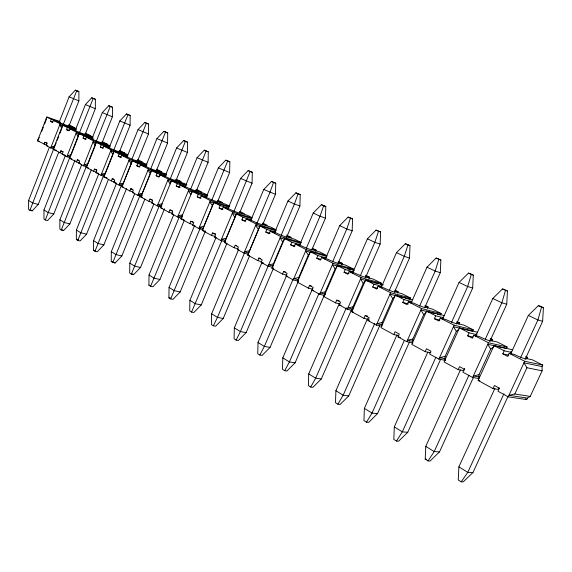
<?xml version="1.0" encoding="UTF-8"?>
<svg xmlns="http://www.w3.org/2000/svg" width="572" height="572" viewBox="0 0 572 572"><rect width="100%" height="100%" fill="white"/><g stroke="black" fill="none" stroke-linecap="round" stroke-linejoin="round"><path stroke-width="0.86" d="M81.739 164.572L59.874 219.834L59.867 229.143L61.268 230.03L63.542 230.58L69.87 223.895L91.298 169.934M108.33 179.701L86.551 234.184L80.094 240.984L77.813 240.447L76.355 239.525L76.383 230.058L98.763 173.852M68.804 126.541L78.879 100.865L78.907 91.634L77.506 90.984L75.311 90.154L69.119 96.818L59.066 122.522M126.505 188.581L103.861 244.859L97.261 251.78L94.981 251.251L93.465 250.3L93.515 240.662L116.438 183.483M85.192 134.384L95.331 108.687L95.381 99.299L93.93 98.62M144.88 199.077L121.843 255.949L115.101 262.991L112.813 262.476L111.24 261.49L111.304 251.68L134.62 193.908M101.845 143.365L112.398 116.802L112.462 107.243L110.961 106.542L108.759 105.72L102.302 112.612L91.856 139.003M119.212 152.459L130.101 125.218L130.187 115.487L128.629 114.765L126.426 113.935L119.827 120.957L108.966 148.234M153.868 203.904L129.794 263.127L129.708 273.116L131.338 274.145L133.633 274.639L140.526 267.474L164.493 208.73M137.494 161.268L148.484 133.955L148.591 124.052L144.766 122.472L138.024 129.615L126.734 157.793M184.37 220.048L159.953 279.458L152.903 286.751L150.615 286.279L148.913 285.206L149.027 275.032L173.716 214.722M156.227 171.057L167.582 143.029L167.718 132.947L166.03 132.161L163.828 131.345L156.935 138.617L145.61 166.681M205.419 230.995L180.18 291.927L172.966 299.363L170.67 298.913L168.904 297.798L169.047 287.423L194.559 225.582M175.625 181.431L187.444 152.474L187.602 142.192L185.85 141.377L183.648 140.569L176.598 147.976L164.9 176.762M215.923 237.737L189.897 300.336L189.725 310.903L191.57 312.069L193.858 312.498L201.251 304.926L226.998 243.236M196.239 191.177L208.108 162.298L208.294 151.823L204.268 150.164L197.061 157.715L184.885 187.459M238.56 249.571L211.64 313.792L211.44 324.574L213.363 325.783L215.644 326.19L223.216 318.468L249.514 255.984M217.353 202.173L229.629 172.53L229.844 161.847L227.942 160.961L225.754 160.167L218.368 167.861L206.12 197.547M262.005 262.369L234.327 327.842L234.091 338.838L236.1 340.104L238.374 340.483L246.132 332.604L273.366 268.447M239.704 212.798L252.066 183.19L252.309 172.294L248.148 170.585L240.583 178.435L227.913 208.909M286.336 276.126L258.022 342.514L257.75 353.732L259.852 355.055L262.112 355.405L270.07 347.376L298.462 281.088M262.662 224.739L275.468 194.316L275.747 183.197L271.507 181.46L263.756 189.468L250.636 220.756M312.655 288.474L282.797 357.85L282.489 369.312L284.684 370.692L286.937 371.006L295.102 362.812L324.524 294.744M286.636 237.187L299.907 205.934L300.228 194.587L295.903 192.814L287.952 200.987L274.46 232.904M339.325 303.496L308.723 373.902L308.38 385.607L310.675 387.058L312.905 387.33L321.292 378.964L351.616 309.481M311.776 249.985L325.447 218.075L325.804 206.485L321.407 204.683L313.249 213.027L299.263 245.803M367.446 318.826L335.893 390.719L335.499 402.681L337.909 404.197L340.118 404.433L348.741 395.888L379.658 325.733M337.995 263.578L352.173 230.773L352.574 218.94L350.207 217.839L348.091 217.103L339.711 225.618L325.304 259.087M396.961 334.913L364.385 408.365L363.942 420.592L366.473 422.186L368.654 422.372L377.52 413.642L409.459 341.934M365.529 277.599L380.158 244.08L380.609 231.982L376.04 230.108L367.424 238.817L352.488 273.202M427.777 352.223L394.308 426.891L393.808 439.396L396.467 441.069L398.612 441.205L407.743 432.282L440.762 358.944M394.401 292.292L409.502 258.029L410.01 245.653L407.407 244.444L405.348 243.751L396.489 252.645L381.074 287.78M473.494 377.255L439.518 451.873L430.115 461.003L428.006 460.925L425.211 459.159L425.768 446.367L460.388 369.991M424.703 307.707L440.304 272.672L440.869 260.01L438.131 258.737L436.114 258.065L426.998 267.167L411.075 303.081M478.821 378.957L479.014 374.71L490.697 349.084L493.336 347.125M494.923 388.309L458.88 466.866L458.258 479.972L461.204 481.824L463.263 481.846L472.958 472.508L507.986 396.503M456.535 323.909L472.679 288.059L473.301 275.096L470.427 273.759L468.454 273.116L459.059 282.432L442.692 318.954M489.754 341.563L506.742 304.254L507.435 290.976L504.404 289.568L502.488 288.953L492.799 298.491L475.861 335.871M525.125 359.316L542.635 321.314L543.4 307.707L540.211 306.22L538.352 305.648L528.356 315.415L510.896 353.482M444.744 360.467L445.073 356.406L456.349 331.395L458.751 329.4M412.405 342.921L412.848 339.032L423.738 314.593L425.933 312.577M46.203 119.412L46.404 118.054M381.66 326.24L382.21 322.508L392.742 298.627L394.737 296.589M62.269 126.183L61.912 128.235L59.731 124.882L62.999 125.99M352.402 310.367L353.046 306.785L363.234 283.433L365.058 281.374M78.714 134.613L78.292 136.672L76.083 133.262L79.358 134.37M324.517 295.238L325.253 291.799L335.12 268.954L336.779 266.881M95.453 144.737L95.781 143.357M297.919 280.809L298.734 277.499L308.301 255.141L309.802 253.06M113.127 153.825L113.499 152.438M272.522 267.031L273.402 263.842L282.69 241.949L284.055 239.861M538.352 305.648L541.548 307.135L537.909 319.962L520.377 358.065M502.488 288.953L505.519 290.369L501.858 302.803L485.22 339.389M122.387 185.578L131.91 161.876M468.454 273.116L471.335 274.453L467.66 286.529L451.601 322.25M248.241 253.854L259.438 227.241M436.114 258.065L438.853 259.338L435.178 271.064L419.569 306.163M405.348 243.751L407.958 244.959L404.275 256.356L389.174 290.662M376.04 230.108L378.528 231.267L374.846 242.349L360.231 275.897M225.01 241.248L235.886 215.172M348.091 217.103L350.464 218.204L346.789 228.993L332.711 261.618M151.051 171.686L150.329 173.774L147.984 170.113L151.273 171.185M321.407 204.683L323.673 205.734L320.005 216.245L306.356 248.177M58.73 152.216L38.26 204.404L32.189 210.868L29.93 210.296L53.561 149.206M295.903 192.814L298.069 193.822L294.416 204.061L281.167 235.328M75.046 160.089L53.782 213.971L47.583 220.549L45.317 219.991L79.143 133.533L93.05 138.238M271.507 181.46L273.58 182.425L269.941 192.414L256.814 223.652M202.753 229.179L213.335 203.611M248.148 170.585L250.128 171.507L233.834 211.683M61.268 230.03L86.436 166.116M225.754 160.167L227.656 161.054L211.804 200.193M170.971 181.896L170.163 183.991L167.775 180.259L171.879 181.574M204.268 150.164L206.099 151.015L190.34 189.99M77.813 240.447L103.453 175.911M46.361 145.073L37.552 140.805L46.811 117.01L59.831 121.478M41.77 131.231L43.315 127.256M44.552 124.074L46.103 120.091M75.969 128.471L69.291 126.183A6.235 0.429 21.9 0 1 65.158 124.868A6.235 0.429 21.9 0 1 59.467 122.458L53.432 120.392L52.61 122.487L50.436 121.371L51.251 119.283L46.811 117.01M44.08 144.351L44.895 142.264L47.176 142.993M53.99 148.999L50.708 147.962L46.239 145.531L47.054 143.436L44.895 142.264M29.93 210.296L28.621 209.474L28.6 200.472L49.342 147.397M50.708 147.962L60.146 123.824L53.432 120.392M62.262 153.718L53.21 149.321L62.684 125.125L75.74 129.572M63.27 124.417L76.712 90.805L78.907 91.634M56.206 142.8L54.941 146.039L51.122 146.911L54.397 147.948M57.157 140.376L58.737 136.329M60.01 133.09L61.59 129.043M93.057 136.994L85.521 134.441A6.328 0.443 22 0 1 81.396 133.14A6.328 0.443 22 0 1 75.604 130.688L69.541 128.629L68.704 130.766L66.452 129.608L67.289 127.477L62.684 125.125M59.981 153.003L60.811 150.879L63.099 151.601M70.141 157.765L66.852 156.742L62.212 154.218L63.049 152.088L60.811 150.879M45.317 219.991L43.965 219.133L43.958 209.981L65.501 155.198M75.289 130.302L85.407 104.569L91.734 97.791L95.381 99.299M183.648 140.569L185.399 141.384L170.056 179.401M66.852 156.742L76.512 132.189L69.541 128.629M79.315 133.104L93.186 98.47L91.734 97.791M71.486 153.961L77.971 137.494M109.903 145.538L102.352 143A6.428 0.465 22 0 1 98.241 141.72A6.428 0.465 22 0 1 92.328 139.218L86.258 137.173L85.4 139.346L83.062 138.145L83.92 135.979L79.143 133.533M79.522 162.92L76.462 161.969L77.32 159.81L78.843 160.289M86.894 166.867L83.591 165.851L78.786 163.234L79.637 161.068L77.32 159.81M83.591 165.851L93.486 140.862L86.258 137.173M96.289 141.263L110.26 106.413L108.759 105.72M96.632 172.215L93.572 171.278L86.286 167.317L96.218 142.264L110.146 146.933M127.37 154.397L119.805 151.873A6.528 0.479 22.1 0 1 115.716 150.622A6.528 0.479 22.1 0 1 109.688 148.069L103.603 146.039L102.724 148.248L100.3 147.004L101.172 144.795L96.218 142.264M181.417 217.603L182.518 214.829L178.135 215.823L182.432 217.053M93.572 171.278L94.444 169.076L96.74 169.791M104.276 176.312L100.972 175.304L95.982 172.587L96.854 170.385L94.444 169.076M100.972 175.304L111.111 149.871L103.603 146.039M113.642 150.372L127.985 114.665L126.426 113.935M114.407 181.867L111.34 180.938L103.768 176.827L113.942 151.323L127.892 155.956M105.777 172.458L112.941 154.519L110.668 150.987L113.95 152.073M94.981 251.251L121.3 185.635M163.828 131.345L165.508 132.132L150.658 169.005M147.004 164.357L137.931 161.09A6.635 0.5 22.2 0 1 133.862 159.867A6.635 0.5 22.2 0 1 127.713 157.257L121.621 155.248L120.721 157.493L118.197 156.199L119.098 153.954L113.942 151.323M111.34 180.938L112.234 178.7L113.764 179.172M122.336 186.122L119.026 185.128L113.842 182.304L114.736 180.058L112.234 178.7M119.026 185.128L129.415 159.23L121.621 155.248M131.917 159.195L146.389 123.23L144.766 122.472M132.868 191.899L129.801 190.984L121.936 186.708L132.368 160.739L146.325 165.329M166.674 174.331L156.764 170.67A6.75 0.522 22.3 0 1 152.71 169.469A6.75 0.522 22.3 0 1 146.439 166.81L140.34 164.815L139.418 167.11L136.801 165.758L137.716 163.478L132.368 160.739M129.801 190.984L130.716 188.703L132.254 189.168M141.935 196.561L137.795 195.331L132.404 192.399L133.319 190.111L130.716 188.703M137.795 195.331L148.448 168.962L140.34 164.815M140.004 195.345L112.813 262.476M152.073 202.331L148.999 201.43L140.819 196.975L151.516 170.528L166.295 175.332M141.284 195.824L150 174.589M186.744 184.513L176.34 180.623A6.871 0.543 22.3 0 1 172.322 179.458A6.871 0.543 22.3 0 1 165.916 176.741L159.817 174.767L158.866 177.105L156.142 175.704L157.085 173.373L151.516 170.528M148.999 201.43L149.943 199.106L152.245 199.785M160.632 206.921L157.321 205.956L151.709 202.903L152.653 200.572L149.943 199.106M157.321 205.956L168.254 179.086L159.817 174.767M159.288 205.841L131.338 274.145M172.823 213.406L168.983 212.298L160.467 207.665L171.45 180.716L186.215 185.464M207.214 194.895L204.254 193.393L196.711 190.984A7 0.565 22.4 0 1 192.721 189.854A7 0.565 22.4 0 1 186.179 187.08L180.087 185.128L179.115 187.509L176.276 186.05L177.249 183.676L171.45 180.716M168.983 212.298L169.948 209.938L172.251 210.603M181.946 218.239L177.649 217.017L171.8 213.835L172.773 211.461L169.948 209.938M177.649 217.017L188.882 189.625L180.087 185.128M179.179 217.196L150.615 286.279M192.864 224.489L189.804 223.623L180.924 218.797L192.206 191.327L207.536 196.189M229.3 206.092L225.447 204.14L217.918 201.773A7.136 0.593 22.5 0 1 213.978 200.679A7.136 0.593 22.5 0 1 207.286 197.84L201.208 195.924L200.207 198.355L197.247 196.832L198.248 194.408L206.006 196.861A7.121 0.586 22.5 0 1 206.635 196.904M189.804 223.623L190.791 221.214L193.093 221.864M203.117 229.737L198.834 228.535L192.735 225.225L193.736 222.801L190.791 221.214M198.834 228.535L210.374 200.608L229.065 206.463M200.236 228.178L170.67 298.913M215.322 236.486L211.504 235.428L202.252 230.394L213.842 202.381L229.122 207.157M251.809 217.51L247.519 215.337L240.025 213.013A7.286 0.615 22.6 0 1 236.129 211.962A7.286 0.615 22.6 0 1 229.286 209.066L223.23 207.178L222.201 209.659L219.119 208.072L220.141 205.605L227.878 208.008A7.264 0.615 22.6 0 1 228.471 208.029M211.504 235.428L212.527 232.968L215.58 233.826M225.196 241.72L220.921 240.555L214.564 237.094L215.587 234.627L212.527 232.968M220.921 240.555L232.79 212.069L252.252 218.075M221.836 240.462L191.57 312.069M237.959 248.777L234.148 247.748L224.489 242.492L236.408 213.921L251.63 218.604M275.754 229.651L270.542 227.012L263.077 224.739A7.443 0.643 22.8 0 1 259.245 223.738A7.443 0.643 22.8 0 1 252.245 220.771L246.21 218.926L245.152 221.45L241.935 219.798L242.986 217.281L250.693 219.641A7.422 0.643 22.8 0 1 251.237 219.627M234.148 247.748L235.199 245.238L236.722 245.653M248.241 254.233L243.987 253.103L237.344 249.485L238.402 246.975L235.199 245.238M243.987 253.103L256.192 224.031L276.405 230.151M244.38 253.253L217.439 317.388L213.363 325.783M261.59 261.604L257.8 260.618L247.712 255.126L259.974 225.961L275.954 230.795M300.786 242.349L294.566 239.196L287.151 236.98A7.608 0.672 22.9 0 1 283.383 236.036A7.608 0.672 22.9 0 1 276.219 232.997L270.22 231.195L269.126 233.776L265.765 232.046L266.845 229.472L274.51 231.782A7.593 0.672 22.9 0 1 275.575 231.853M257.8 260.618L258.88 258.058L260.396 258.458M273.151 267.517L268.082 266.209L261.139 262.434L262.226 259.867L258.88 258.058M301.566 242.742L280.652 236.536L240.383 331.588L236.1 340.104M286.829 275.161L282.525 274.067L271.972 268.325L284.606 238.553L300.479 243.25M160.946 206.492L162.083 203.811L157.793 204.783L161.933 205.992M295.316 244.029L306.242 249.614L326.977 255.634L319.655 251.923L312.305 249.771A7.793 0.701 23 0 1 308.608 248.884A7.793 0.701 23 0 1 301.28 245.774L295.316 244.029L294.201 246.661L290.676 244.852L291.791 242.228L299.406 244.466A7.772 0.701 23 0 1 300.4 244.494M282.525 274.067L283.64 271.45L285.356 271.893M298.319 281.174L293.279 279.915L286.021 275.969L287.137 273.344L283.64 271.45M298.849 245.767L299.406 244.466M293.057 279.286L264.35 346.432L259.852 355.055M293.279 279.915L306.242 249.614M326.941 256.513L310.374 251.723L297.354 282.132L308.401 288.145L312.669 289.189M191.713 192.528L190.812 194.623L188.388 190.826L192.485 192.12M315.587 251.415L316.13 250.136L312.333 248.205M352.981 270.434L353.553 269.112L345.896 265.229L338.617 263.156A7.987 0.729 23.2 0 1 335.013 262.333A7.987 0.729 23.2 0 1 327.499 259.145L321.593 257.457L320.434 260.146L316.745 258.251L317.896 255.57L325.447 257.736A7.972 0.729 23.2 0 1 326.362 257.722M308.401 288.145L309.552 285.471L311.254 285.893M324.875 259.066L325.447 257.736M324.86 295.517L319.669 294.273L312.062 290.133L313.213 287.451L309.552 285.471M318.983 293.429L289.418 361.947L284.684 370.692M319.669 294.273L333.033 263.306L353.553 269.112M354.44 270.327L337.366 265.522L323.931 296.589L335.507 302.888L339.739 303.875M341.641 264.672L342.213 263.356L338.238 261.34M380.788 284.577L381.381 283.226L373.359 279.157L366.173 277.163A8.201 0.765 23.3 0 1 362.662 276.426A8.201 0.765 23.3 0 1 354.962 273.151L349.12 271.528L347.926 274.274L344.065 272.286L345.252 269.548L352.709 271.636A8.187 0.765 23.4 0 1 353.546 271.564M335.507 302.888L336.693 300.157L339.225 300.765M352.459 310.489L347.318 309.316L339.346 304.976L340.533 302.238L336.693 300.157M346.325 307.815L315.665 378.199L310.675 387.058M347.318 309.316L361.118 277.656L381.381 283.226M368.947 319.469L363.942 318.354L351.794 311.747L365.665 279.98L383.354 284.82M368.919 278.535L369.505 277.198L365.615 275.232M404.947 298.083L409.938 299.399L410.553 298.019L402.137 293.751L395.059 291.856A8.43 0.801 23.5 0 1 391.663 291.198A8.43 0.801 23.5 0 1 383.755 287.838L377.999 286.286L376.762 289.096L372.708 287.015L373.938 284.212L381.295 286.207A8.416 0.794 23.5 0 1 382.039 286.072M363.942 318.354L365.165 315.565L367.667 316.13M380.687 287.594L381.295 286.207M381.402 326.197L376.333 325.096L367.968 320.542L369.197 317.746L365.165 315.565M374.796 323.337L343.164 395.223L337.909 404.197M376.333 325.096L390.59 292.721L410.553 298.019M412.784 299.757L395.366 295.166L381.038 327.656L393.793 334.591L398.727 335.628M397.49 293.071L398.091 291.699L395.045 290.154M437.115 314.092L440.526 314.95L441.155 313.542L432.325 309.066L425.368 307.271A8.687 0.837 23.7 0 1 422.107 306.706A8.687 0.837 23.7 0 1 413.992 303.26L408.322 301.787L407.049 304.661L402.788 302.474L404.054 299.606L411.304 301.494A8.673 0.829 23.7 0 1 411.933 301.294M393.793 334.591L395.052 331.739L399.292 334.034L398.019 336.894L406.814 341.677L412.884 342.914M410.675 302.917L411.304 301.494M404.325 340.44L372.022 413.091L366.473 422.186M406.814 341.677L421.557 308.551L441.155 313.542M427.456 308.308L428.078 306.907L425.067 305.384M444.415 315.63L426.583 311.118L411.754 344.365L425.175 351.666L430.823 352.767M456.349 331.395L453.474 326.691L472.658 331.295L473.309 329.851L464.035 325.146L457.221 323.466A8.966 0.872 23.9 0 1 454.104 323.008A8.966 0.872 23.9 0 1 445.767 319.462L440.211 318.089L438.896 321.028L434.405 318.726L435.721 315.794L442.828 317.56A8.952 0.872 23.9 0 1 443.343 317.288M425.175 351.666L426.483 348.741L430.938 351.158L429.622 354.082L438.881 359.123L445.667 360.396M442.177 319.012L442.828 317.56M435.907 357.164L402.331 431.853L396.467 441.069M438.881 359.123L454.139 325.203L473.309 329.851M458.923 324.31L459.566 322.88L457.192 321.678M477.656 332.282L459.423 327.906L444.079 361.947L458.201 369.634L463.728 370.613L464.743 368.389M490.697 349.084L487.766 344.272L506.456 348.484L507.135 347.004L497.368 342.049L490.733 340.512A9.274 0.908 24.1 0 1 487.78 340.161A9.274 0.908 24.1 0 1 479.207 336.515L473.78 335.249L472.415 338.259L467.696 335.835L469.054 332.825L475.997 334.47A9.259 0.908 24.1 0 1 477.027 334.241M458.201 369.634L459.559 366.645L464.257 369.183L462.891 372.186L472.644 377.491L478.707 378.514M475.318 335.957L475.997 334.47M468.954 375.168L434.205 451.587L428.006 460.925M472.644 377.491L488.459 342.75L507.135 347.004M492.006 341.134L492.671 339.668L490.311 338.474M499.099 387.902L498.405 389.425L493.021 388.574L478.128 380.473L494.036 345.595L512.619 349.785M493.021 388.574L494.43 385.507L499.377 388.188L497.969 391.262L508.258 396.861L526.755 399.606L527.448 398.105L530.251 396.396L542.12 370.799L542.056 366.588L542.756 365.072L532.468 359.852L526.033 358.458A9.61 0.951 24.4 0 1 523.266 358.236A9.61 0.951 24.4 0 1 514.442 354.49L509.18 353.339L507.757 356.428L502.774 353.868L504.189 350.786L510.939 352.273A9.595 0.951 24.4 0 1 511.804 351.944M510.238 353.796L510.939 352.273M503.961 393.736L467.774 472.372L461.204 481.824M508.258 396.861L524.667 361.254L542.756 365.072M526.833 358.844L527.52 357.343L525.954 356.549M527.448 398.105L508.973 395.316L514.814 394.015L526.934 367.746L523.952 362.82L542.056 366.588M104.211 175.711L105.455 173.28L101.416 174.195L104.719 175.204M86.722 166.223L87.673 164.45M69.87 157.078L71.157 154.783L67.267 155.67L70.563 156.699M53.625 148.27L54.497 146.782M37.959 139.768L39.289 137.602M123.602 183.061L119.476 183.998L122.787 184.992M142.464 193.229L138.26 194.187L142.392 195.417M203.804 226.312L199.335 227.32L203.618 228.528M226.004 238.281L221.443 239.318L225.711 240.49M249.185 250.779L244.516 251.837L248.77 252.974M273.402 263.842L268.625 264.915L272.851 266.016M298.734 277.499L293.844 278.6L298.041 279.651M325.253 291.799L320.248 292.921L325.439 294.18M353.046 306.785L347.919 307.936L353.053 309.123M382.21 322.508L376.955 323.688L382.017 324.803M412.848 339.032L407.457 340.24L412.655 341.305M445.073 356.406L439.539 357.643L445.481 358.773M479.014 374.71L473.33 375.976L479.386 377.019M472.958 472.508L467.774 472.372L458.88 466.866M425.211 459.159L426.619 459.223M439.518 451.873L434.205 451.587L425.768 446.367M407.743 432.282L402.331 431.853L394.308 426.891M377.52 413.642L372.022 413.091L364.385 408.365M348.741 395.888L343.164 395.223L335.893 390.719M321.292 378.964L315.665 378.199L308.723 373.902M295.102 362.812L289.418 361.947L282.797 357.85M514.814 394.015L530.251 396.396M270.07 347.376L264.35 346.432L258.022 342.514M478.128 380.473L479.851 380.759M246.132 332.604L240.383 331.588L234.327 327.842M223.216 318.468L217.439 317.388L211.64 313.792M168.904 297.798L170.427 298.098M201.251 304.926L195.46 303.775L189.897 300.336M526.934 367.746L542.12 370.799M398.019 336.894L400.464 337.401M148.913 285.206L150.443 285.528M180.18 291.927L174.381 290.726L169.047 287.423M502.774 353.868L508.694 355.14M159.953 279.458L154.154 278.207L149.027 275.032M525.84 356.978L527.52 357.343M367.968 320.542L369.619 320.913M140.526 267.474L134.72 266.173L129.794 263.127M111.24 261.49L112.763 261.833M351.794 311.747L353.503 312.14M467.696 335.835L472.908 337.037M121.843 255.949L116.044 254.612L111.304 251.68M93.465 250.3L94.988 250.65M339.346 304.976L341.019 305.362M490.075 339.06L492.671 339.668M103.861 244.859L98.077 243.486L93.515 240.662M76.355 239.525L78.636 240.068M312.062 290.133L313.756 290.547M434.405 318.726L439.939 320.077M86.551 234.184L80.774 232.775L76.383 230.058M456.52 322.129L459.566 322.88M69.87 223.895L64.107 222.458L59.874 219.834M286.021 275.969L287.73 276.398M435.406 313.663L420.913 310.003L423.738 314.593M53.782 213.971L48.041 212.505L43.958 209.981M271.972 268.325L273.666 268.761M402.788 302.474L408.429 303.918M424.967 306.106L428.078 306.907M261.139 262.434L263.721 263.106M38.26 204.404L32.54 202.91L28.6 200.472M399.12 296.553L389.968 294.144L392.742 298.627M400.786 296.99L403.281 297.647M372.708 287.015L377.62 288.324M247.712 255.126L249.406 255.577M237.344 249.485L238.903 249.907M394.93 290.848L398.091 291.699M368.118 281.117L360.51 279.043L363.234 283.433M369.805 281.581L372.343 282.275M374.031 282.732L378.256 283.884M224.489 242.492L226.197 242.957M344.065 272.286L349.042 273.659M214.564 237.094L216.123 237.523M202.252 230.394L204.819 231.109M365.487 276.083L369.505 277.198M192.735 225.225L195.088 225.883M340.147 266.824L332.446 264.664L335.12 268.954M347.847 268.99L350.414 269.712M180.924 218.797L183.505 219.534M316.745 258.251L320.942 259.438M338.145 262.198L342.213 263.356M542.635 321.314L537.909 319.962L528.356 315.415M171.8 213.835L173.366 214.285M160.467 207.665L162.119 208.144M311.483 252.617L305.67 250.936L308.301 255.141M290.676 244.852L294.909 246.082M312.026 248.927L316.13 250.136M151.709 202.903L153.275 203.36M284.284 239.067L280.101 237.83L282.69 241.949M140.819 196.975L142.471 197.469M132.404 192.399L133.97 192.864M265.765 232.046L270.027 233.312M506.742 304.254L501.858 302.803L492.799 298.491M121.936 186.708L123.588 187.201M287.051 236.243L291.191 237.48L286.486 235.099M113.842 182.304L116.188 183.011M259.874 226.576L255.663 225.304L258.201 229.336M103.768 176.827L107.078 177.828M241.935 219.798L245.788 220.964M95.982 172.587L98.327 173.302M262.312 223.845L267.31 225.368L262.805 223.087M472.679 288.059L467.66 286.529L459.059 282.432M86.286 167.317L88.76 168.075M236.501 214.614L232.268 213.313L234.77 217.267M78.786 163.234L80.345 163.714M87.323 165.78L84.027 164.757L87.988 163.857L95.295 145.431L93.05 141.963L96.332 143.057M541.548 307.135L543.4 307.707M219.119 208.072L222.987 209.266M71.915 158.923L69.448 158.151L76.462 161.969M239.403 212.205L244.423 213.764L239.747 211.39M62.212 154.218L64.55 154.948M440.304 272.672L435.178 271.064L426.998 267.167M197.247 196.832L201.13 198.048M214.114 203.16L209.867 201.83L212.326 205.705M217.431 201.044L222.472 202.631L217.982 200.357M53.21 149.321L56.492 150.357M46.239 145.531L47.791 146.017M37.552 140.805L39.253 141.348M188.882 189.625L207.715 195.61M505.519 290.369L507.435 290.976M176.276 186.05L180.166 187.287M409.502 258.029L404.275 256.356L396.489 252.645M177.249 183.676L185.021 186.165A6.986 0.565 22.4 0 1 185.685 186.236M195.51 190.061L201.401 191.942L196.697 189.561M168.254 179.086L186.308 184.899M156.142 175.704L159.259 176.705M157.085 173.373L164.865 175.897A6.857 0.543 22.3 0 1 165.565 175.983M175.254 179.765L181.16 181.674L176.634 179.386M380.158 244.08L374.846 242.349L367.424 238.817M148.448 168.962L166.516 174.846M471.335 274.453L473.301 275.096M136.801 165.758L139.911 166.774M132.246 161.44L128.965 160.367L131.274 163.957M137.716 163.478L145.502 166.023A6.735 0.522 22.3 0 1 146.854 166.309M156.628 170.149L161.69 171.807L156.614 169.233M129.415 159.23L146.661 164.908M118.197 156.199L121.307 157.221M100.3 147.004L103.403 148.034M438.853 259.338L440.869 260.01M352.173 230.773L346.789 228.993L339.711 225.618M119.098 153.954L126.87 156.528A6.621 0.5 22.2 0 1 127.627 156.656M137.051 160.353L142.964 162.305L137.587 159.581M111.111 149.871L127.52 155.334M93.486 140.862L109.874 146.368M83.062 138.145L86.165 139.182M101.172 144.795L108.937 147.39A6.514 0.479 22.1 0 1 109.717 147.533M119.019 151.187L124.925 153.16L119.741 150.529M83.92 135.979L91.67 138.588A6.406 0.465 22 0 1 93.114 138.939M102.488 142.642L107.543 144.344L101.995 141.527M325.447 218.075L320.005 216.245L313.249 213.027M76.512 132.189L92.864 137.723M66.452 129.608L69.548 130.652M407.958 244.959L410.01 245.653M60.146 123.824L76.462 129.394M299.907 205.934L294.416 204.061L287.952 200.987M50.436 121.371L52.753 122.158M67.289 127.477L75.018 130.101A6.313 0.443 22 0 1 75.84 130.28M84.899 133.841L90.784 135.843L85.428 133.126M378.528 231.267L380.609 231.982M51.251 119.283L58.959 121.922A6.22 0.429 21.9 0 1 60.453 122.308M68.74 125.633L74.61 127.642L68.711 124.646M275.468 194.316L263.756 189.468M252.066 183.19L240.583 178.435M350.464 218.204L352.574 218.94M229.629 172.53L218.368 167.861M323.673 205.734L325.804 206.485M208.108 162.298L197.061 157.715M298.069 193.822L300.228 194.587M273.58 182.425L275.747 183.197M187.444 152.474L176.598 147.976M167.582 143.029L156.935 138.617M148.484 133.955L138.024 129.615M250.128 171.507L252.309 172.294M130.101 125.218L119.827 120.957M227.656 161.054L229.844 161.847M206.099 151.015L208.294 151.823M112.398 116.802L102.302 112.612M95.331 108.687L85.407 104.569M78.879 100.865L69.119 96.818M185.399 141.384L187.602 142.192M165.508 132.132L167.718 132.947M146.389 123.23L148.591 124.052M110.26 106.413L112.462 107.243M127.985 114.665L130.187 115.487M75.311 90.154L76.712 90.805M192.206 191.327L198.248 194.408M201.208 195.924L210.374 200.608M213.842 202.381L220.141 205.605M223.23 207.178L232.79 212.069M236.408 213.921L242.986 217.281M246.21 218.926L256.192 224.031M259.974 225.961L266.845 229.472M270.22 231.195L280.652 236.536M284.606 238.553L291.791 242.228M310.374 251.723L317.896 255.57M321.593 257.457L333.033 263.306M337.366 265.522L345.252 269.548M349.12 271.528L361.118 277.656M365.665 279.98L373.938 284.212M377.999 286.286L390.59 292.721M395.366 295.166L404.054 299.606M408.322 301.787L421.557 308.551M426.583 311.118L435.721 315.794M440.211 318.089L454.139 325.203M459.423 327.906L469.054 332.825M473.78 335.249L488.459 342.75M494.036 345.595L504.189 350.786M509.18 353.339L524.667 361.254M525.253 398.798L526.755 399.606M30.881 210.046L32.189 210.868M62.141 229.701L63.542 230.58M114.05 262.333L115.101 262.991M131.996 273.609L133.633 274.639"/></g></svg>
